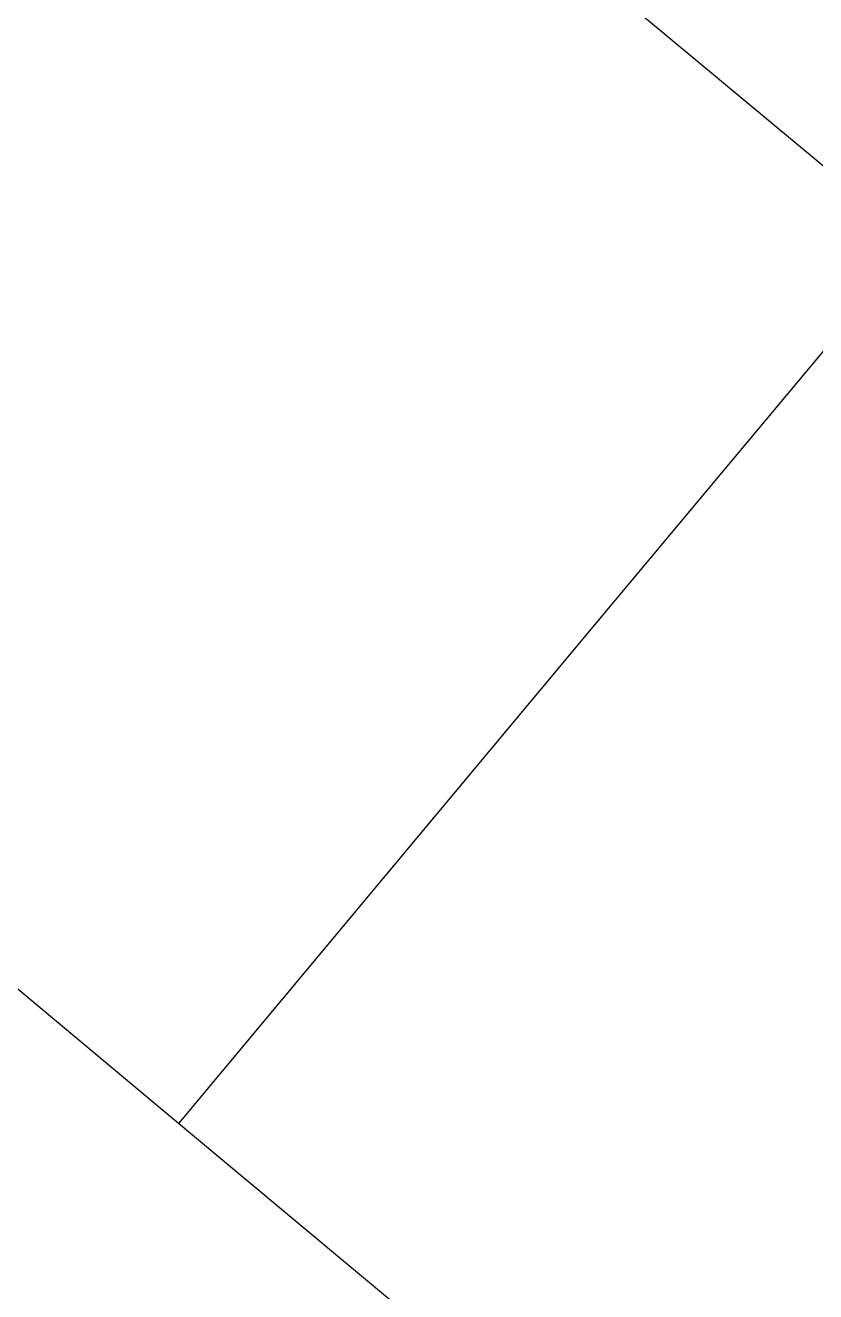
# Model space of a CAD drawing. Extents: x 383425 to 391668, y 6055101 to 6059545.
# Drawn here: x 388146.39 to 388160.16, y 6057823.16 to 6057845.22 of the extents above; entities that cross this region are included whole.
import ezdxf

# ---------------------------------------------------------------- set-up
doc = ezdxf.new("R2010")
doc.units = 0
doc.header["$LTSCALE"] = 5
doc.layers.add('F-RW', color=190, linetype='Continuous')

msp = doc.modelspace()

# ---------------------------------------------------------------- linework, layer by layer
at = {"layer": 'F-RW', "flags": 128}
for points in [[(388208.529, 6057776.459), (388149.06, 6057826.087), (388141.433, 6057832.452), (388127.54, 6057854.895), (388125.813, 6057857.685), (387520.751, 6058364.342), (387499.596, 6058382.309), (387537.93, 6058428.713), (387582.596, 6058481.936), (387624.296, 6058531.611), (387624.317, 6058532.177), (387631.895, 6058729.99), (387617.423, 6058744.049), (387589.783, 6058770.902), (387412.534, 6058943.1), (387414.656, 6058988.416), (387599.378, 6059156.596), (387701.401, 6059249.482)], [(387700.675, 6059221.778), (387598.69, 6059128.925), (387434.243, 6058979.206), (387432.93, 6058951.164), (387590.461, 6058798.123), (387618.453, 6058770.929), (387632.925, 6058756.869), (387652.219, 6058738.125), (387644.31, 6058531.7), (387644.017, 6058524.042), (387581.791, 6058449.533), (387527.739, 6058384.812), (388141.13, 6057870.934), (388152.127, 6057853.169), (388156.731, 6057845.73), (388161.886, 6057841.442), (388232.262, 6057782.708)], [(388472.803, 6058020.803), (388401.993, 6058000.767), (388371.608, 6057992.169), (388300.87, 6057972.153), (388254.666, 6057929.328), (388239.562, 6057928.871), (388218.605, 6057909.421), (388161.872, 6057841.44), (388156.279, 6057834.737), (388149.06, 6057826.087), (388141.433, 6057832.452), (388122.204, 6057848.5), (388118.374, 6057851.708), (388116.16, 6057852.748), (388098.098, 6057861.342), (387462.692, 6058393.664)]]:
    msp.add_lwpolyline(points, dxfattribs=at)

doc.saveas('drawing.dxf')
